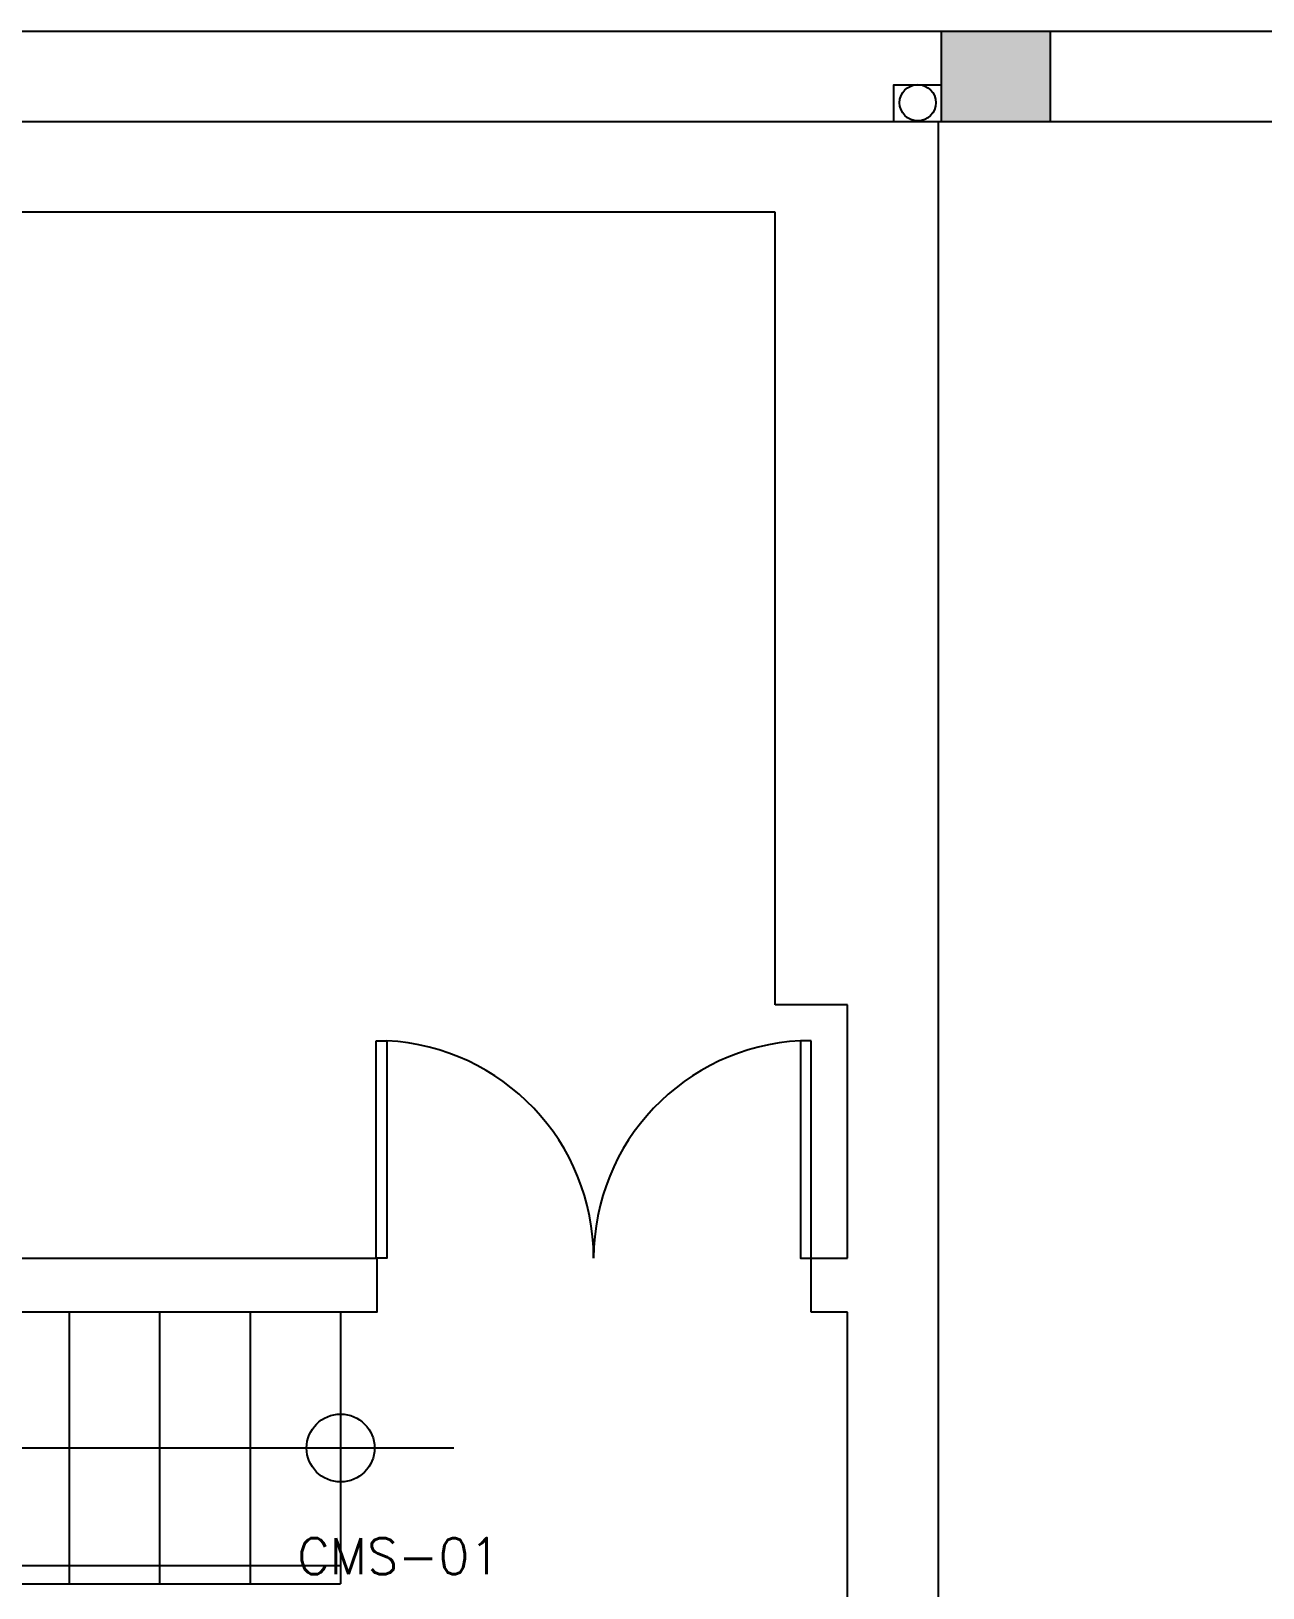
# Model space of a CAD drawing. Header units: metres. Extents: x -367 to 374, y -238 to 224.
# Drawn here: x 241.74 to 245.142, y 218.369 to 222.67 of the extents above; entities that cross this region are included whole.
import ezdxf
from ezdxf.enums import TextEntityAlignment as Align

# ---------------------------------------------------------------- set-up
doc = ezdxf.new("R2010")
doc.units = ezdxf.units.M
for name, color, linetype in [('ELE-ALIMENTADORES', 160, 'Continuous'), ('LA_BAU_BASES GERAIS_R00$0$ARQ-XREF-ATT', 8, 'Continuous'), ('LA_BAU_BASES GERAIS_R00$0$BASE', 253, 'Continuous'), ('LA_BAU_BASES GERAIS_R00$0$dutos', 31, 'Continuous')]:
    doc.layers.add(name, color=color, linetype=linetype)
doc.styles.add('LA_BAU_BASES GERAIS_R00$0$R60-125-RS', font='romans.shx', dxfattribs={"height": 0.19})
doc.styles.add('LA_BAU_BASES GERAIS_R00$0$R80-100-RS', font='romans.shx', dxfattribs={"height": 0.203})
doc.styles.add('LA_BAU_BASES GERAIS_R00$0$ROMANS', font='romans.shx')

# ---------------------------------------------------------------- blocks, each defined once
blk = doc.blocks.new('LA_BAU_BASES GERAIS_R00$0$LA_BAU_ALVENARIA TÉRREO_R01')
at = {"layer": 'LA_BAU_BASES GERAIS_R00$0$BASE', "linetype": 'Continuous'}
h = blk.add_hatch(color=256, dxfattribs=at)
h.dxf.hatch_style = 1
h.paths.add_polyline_path([(244.555, 222.67), (244.255, 222.67), (244.255, 222.42), (244.555, 222.42)])
for p, q in [((238.655, 222.67), (244.28, 222.67)), ((244.255, 222.67), (244.555, 222.67)), ((244.255, 222.42), (244.255, 222.67)), ((244.53, 222.67), (245.7934, 222.67)), ((244.555, 222.67), (244.555, 222.42)), ((238.355, 222.42), (244.245, 222.42)), ((244.245, 222.42), (244.245, 210.9)), ((244.245, 222.42), (245.7934, 222.42)), ((243.795, 222.17), (238.195, 222.17)), ((243.795, 219.98), (243.795, 222.17)), ((243.995, 219.98), (243.795, 219.98)), ((243.995, 219.28), (243.995, 219.98)), ((243.895, 219.13), (243.895, 219.28)), ((243.895, 219.28), (243.995, 219.28)), ((241.845, 219.13), (241.845, 218.38)), ((242.095, 219.13), (242.095, 218.38)), ((242.345, 219.13), (242.345, 218.38)), ((242.595, 219.13), (242.595, 218.38)), ((243.995, 219.13), (243.895, 219.13)), ((243.995, 215.2), (243.995, 219.13)), ((240.6043, 218.43), (242.595, 218.43)), ((240.5752, 218.38), (242.595, 218.38))]:
    blk.add_line(p, q, dxfattribs=at)
blk.add_lwpolyline([(244.1228, 222.42), (244.1228, 222.5216), (244.255, 222.5216)], dxfattribs=at)
for points in [[(242.6928, 219.88), (242.7228, 219.88), (242.7228, 219.28), (242.6928, 219.28)], [(243.895, 219.88), (243.865, 219.88), (243.865, 219.28), (243.895, 219.28)], [(241.3649, 219.13), (241.3649, 219.28), (242.695, 219.28), (242.695, 219.13)]]:
    blk.add_lwpolyline(points, close=True, dxfattribs=at)
blk.add_circle((244.1889, 222.4723), 0.05, dxfattribs=at)
for centre, start, end in [((242.6928, 219.2797), 0, 87.1376), ((243.895, 219.2797), 92.8624, 180)]:
    blk.add_arc(centre, 0.6011, start, end, dxfattribs=at)
blk = doc.blocks.new('LA_BAU_BASES GERAIS_R00$0$A$C5BA41825')
at = {"layer": 'LA_BAU_BASES GERAIS_R00$0$dutos', "color": 251, "style": 'LA_BAU_BASES GERAIS_R00$0$ROMANS'}
blk.add_text('CMS-01', height=0.1, dxfattribs=at).set_placement((-24.2749, 40.466))
blk = doc.blocks.new('LA_BAU_BASES GERAIS_R00')
at = {"layer": 'LA_BAU_BASES GERAIS_R00$0$BASE'}
blk.add_line((242.9075, 218.755), (240.7935, 218.755), dxfattribs=at)
blk.add_circle((242.595, 218.755), 0.0938, dxfattribs=at)
at = {"layer": 'LA_BAU_BASES GERAIS_R00$0$ARQ-XREF-ATT'}
blk.add_blockref('LA_BAU_BASES GERAIS_R00$0$A$C5BA41825', (266.75, 177.94), dxfattribs=at)
at = {"layer": 'LA_BAU_BASES GERAIS_R00$0$BASE'}
blk.add_blockref('LA_BAU_BASES GERAIS_R00$0$LA_BAU_ALVENARIA TÉRREO_R01', (0, 0), dxfattribs=at)
at = {"layer": 'LA_BAU_BASES GERAIS_R00$0$BASE', "style": 'LA_BAU_BASES GERAIS_R00$0$R60-125-RS'}
for p in [(242.7816, 218.9192), (358.6366, 192.9642)]:
    blk.add_attdef('S', text='', height=0.19, rotation=90, dxfattribs=at).set_placement(p, align=Align.MIDDLE_CENTER)
at = {"layer": 'LA_BAU_BASES GERAIS_R00$0$BASE', "style": 'LA_BAU_BASES GERAIS_R00$0$R80-100-RS'}
blk.add_attdef('ACESSO', text='', height=0.203, dxfattribs=at).set_placement((365.9223, 191.9868), align=Align.TOP_CENTER)
at = {"layer": 'LA_BAU_BASES GERAIS_R00$0$BASE', "style": 'LA_BAU_BASES GERAIS_R00$0$R60-125-RS'}
blk.add_attdef('S', text='', height=0.19, dxfattribs=at).set_placement((266.1142, 180.9134), align=Align.MIDDLE_CENTER)

msp = doc.modelspace()

# ---------------------------------------------------------------- block references
at = {"layer": 'ELE-ALIMENTADORES', "color": 2}
msp.add_blockref('LA_BAU_BASES GERAIS_R00', (0, 0), dxfattribs=at)

doc.saveas('drawing.dxf')
